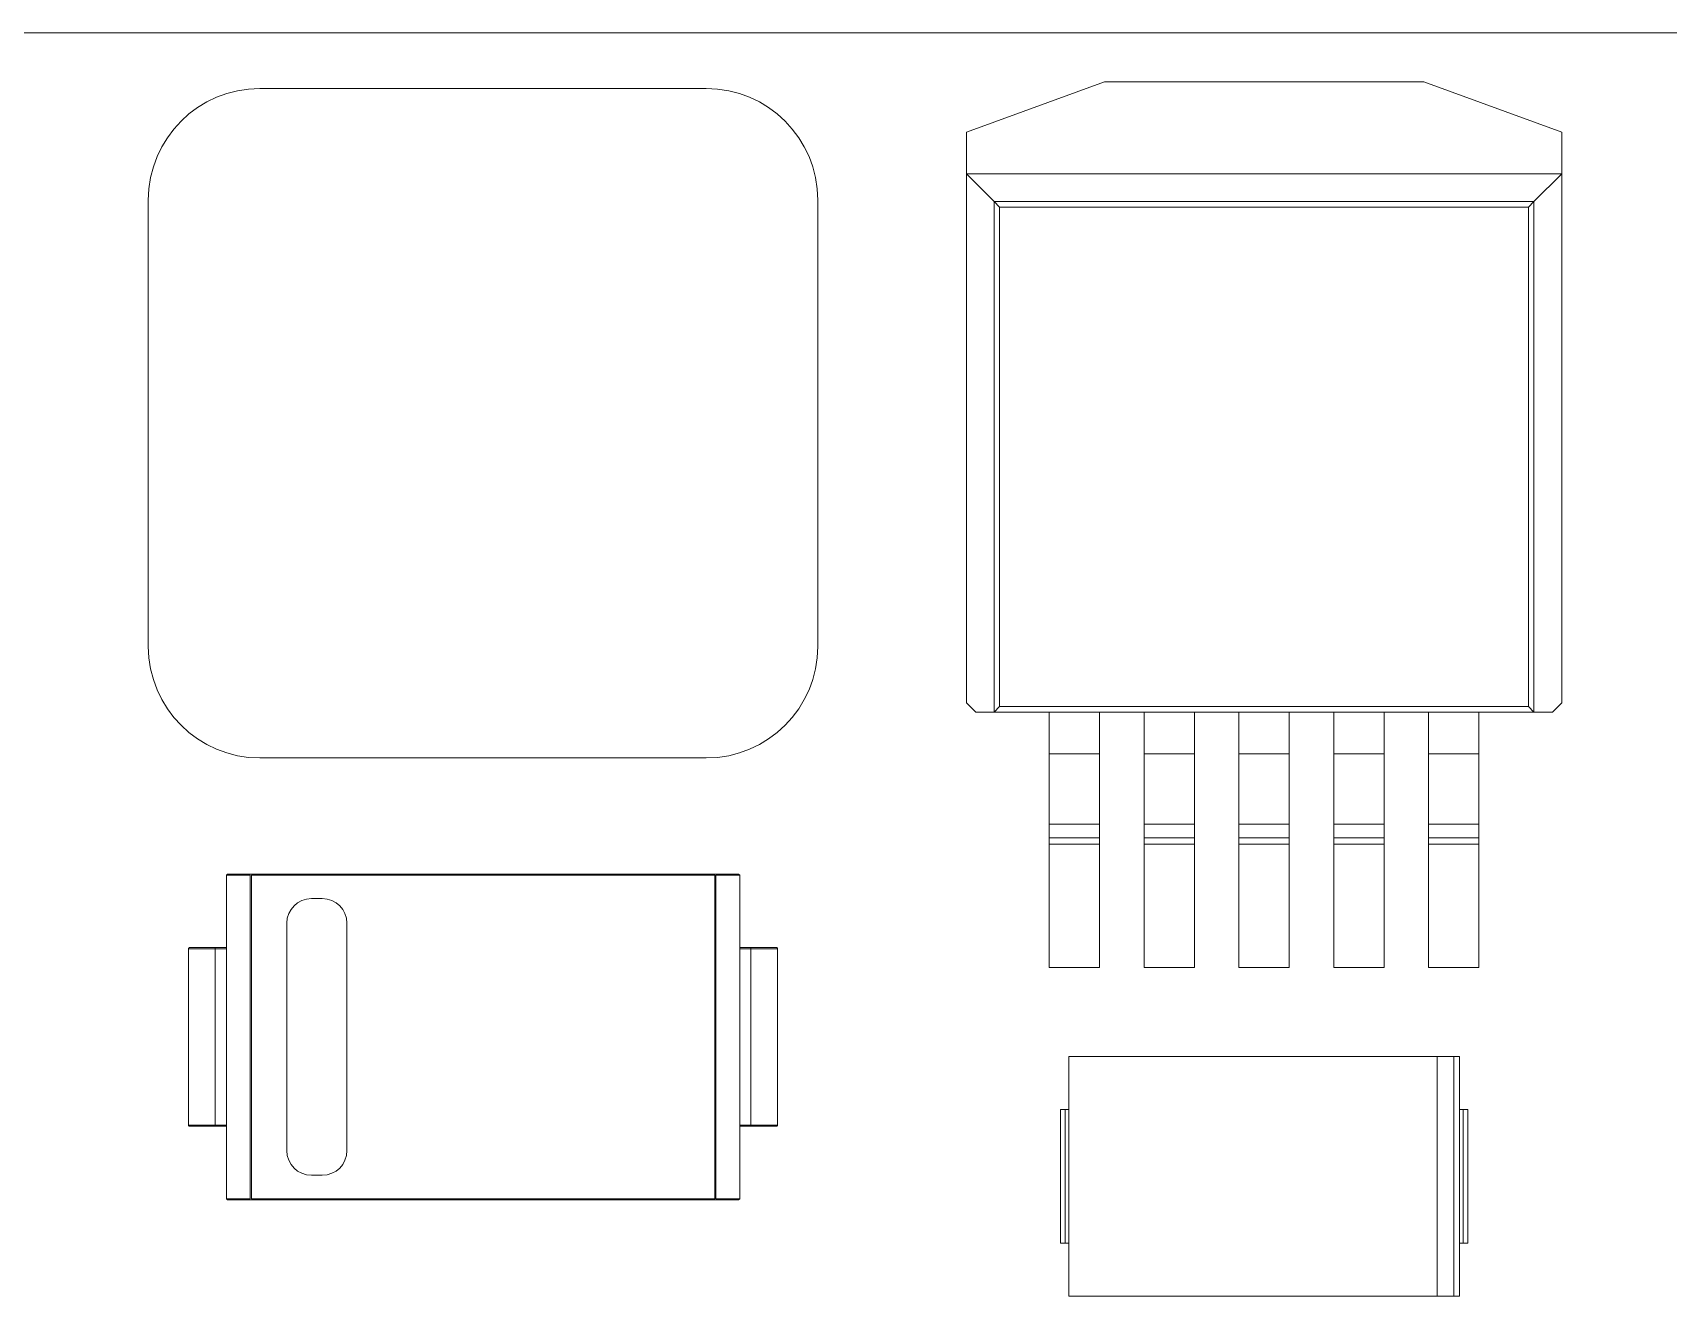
# Model space of a CAD drawing. Header units: millimetres. Extents: x -37 to 256, y 6 to 200.
# Drawn here: x 122.03 to 136.69, y 89.74 to 101.06 of the extents above; entities that cross this region are included whole.
import ezdxf

# ---------------------------------------------------------------- set-up
doc = ezdxf.new("R2010")
doc.units = ezdxf.units.MM

msp = doc.modelspace()

# ---------------------------------------------------------------- linework, layer by layer
at = {"color": 7, "linetype": 'Continuous', "lineweight": 15}
for p, q in [((167.066, 101.064), (107.066, 101.064)), ((128.066, 100.564), (124.066, 100.564)), ((131.635, 100.624), (130.399, 100.174)), ((131.635, 100.624), (134.497, 100.624)), ((135.734, 100.174), (134.497, 100.624)), ((130.399, 100.174), (130.399, 99.799)), ((135.734, 100.174), (135.734, 99.799)), ((130.399, 99.799), (135.734, 99.799)), ((130.399, 99.799), (130.647, 99.551)), ((130.399, 95.057), (130.399, 99.799)), ((135.734, 99.799), (135.485, 99.551)), ((135.734, 99.799), (135.734, 95.057)), ((123.066, 99.564), (123.066, 95.564)), ((129.066, 95.564), (129.066, 99.564)), ((130.647, 94.975), (130.647, 99.551)), ((130.647, 99.551), (130.696, 99.501)), ((130.647, 99.551), (135.485, 99.551)), ((135.485, 99.551), (135.436, 99.501)), ((135.485, 99.551), (135.485, 94.975)), ((130.696, 99.501), (130.696, 95.024)), ((135.436, 99.501), (130.696, 99.501)), ((135.436, 95.024), (135.436, 99.501)), ((130.399, 95.057), (130.482, 94.974)), ((130.696, 95.024), (130.647, 94.975)), ((130.696, 95.024), (135.436, 95.024)), ((135.436, 95.024), (135.485, 94.975)), ((135.65, 94.974), (135.734, 95.057)), ((130.646, 94.974), (130.482, 94.974)), ((135.487, 94.974), (130.646, 94.974)), ((131.141, 94.974), (131.141, 94.601)), ((131.591, 94.974), (131.591, 94.601)), ((131.991, 94.974), (131.991, 94.601)), ((132.441, 94.974), (132.441, 94.601)), ((132.841, 94.974), (132.841, 94.601)), ((133.291, 94.974), (133.291, 94.601)), ((133.691, 94.974), (133.691, 94.601)), ((134.141, 94.974), (134.141, 94.601)), ((134.541, 94.974), (134.541, 94.601)), ((134.991, 94.974), (134.991, 94.601)), ((135.65, 94.974), (135.487, 94.974)), ((124.066, 94.564), (128.066, 94.564)), ((131.141, 94.601), (131.591, 94.601)), ((131.141, 94.601), (131.141, 93.971)), ((131.591, 94.601), (131.591, 93.971)), ((131.991, 94.601), (132.441, 94.601)), ((131.991, 94.601), (131.991, 93.971)), ((132.441, 94.601), (132.441, 93.971)), ((132.841, 94.601), (133.291, 94.601)), ((132.841, 94.601), (132.841, 93.971)), ((133.291, 94.601), (133.291, 93.971)), ((133.691, 94.601), (134.141, 94.601)), ((133.691, 94.601), (133.691, 93.971)), ((134.141, 94.601), (134.141, 93.971)), ((134.541, 94.601), (134.991, 94.601)), ((134.541, 94.601), (134.541, 93.971)), ((134.991, 94.601), (134.991, 93.971)), ((131.141, 93.971), (131.591, 93.971)), ((131.141, 93.971), (131.141, 93.849)), ((131.591, 93.971), (131.591, 93.849)), ((131.991, 93.971), (132.441, 93.971)), ((131.991, 93.971), (131.991, 93.849)), ((132.441, 93.971), (132.441, 93.849)), ((132.841, 93.971), (133.291, 93.971)), ((132.841, 93.971), (132.841, 93.849)), ((133.291, 93.971), (133.291, 93.849)), ((133.691, 93.971), (134.141, 93.971)), ((133.691, 93.971), (133.691, 93.849)), ((134.141, 93.971), (134.141, 93.849)), ((134.541, 93.971), (134.991, 93.971)), ((134.541, 93.971), (134.541, 93.849)), ((134.991, 93.971), (134.991, 93.849)), ((131.141, 93.849), (131.591, 93.849)), ((131.141, 93.849), (131.141, 93.79)), ((131.591, 93.849), (131.591, 93.79)), ((131.991, 93.849), (132.441, 93.849)), ((131.991, 93.849), (131.991, 93.79)), ((132.441, 93.849), (132.441, 93.79)), ((132.841, 93.849), (133.291, 93.849)), ((132.841, 93.849), (132.841, 93.79)), ((133.291, 93.849), (133.291, 93.79)), ((133.691, 93.849), (134.141, 93.849)), ((133.691, 93.849), (133.691, 93.79)), ((134.141, 93.849), (134.141, 93.79)), ((134.541, 93.849), (134.991, 93.849)), ((134.541, 93.849), (134.541, 93.79)), ((134.991, 93.849), (134.991, 93.79)), ((131.141, 93.79), (131.591, 93.79)), ((131.141, 93.79), (131.141, 92.687)), ((131.591, 93.79), (131.591, 92.687)), ((131.991, 93.79), (132.441, 93.79)), ((131.991, 93.79), (131.991, 92.687)), ((132.441, 93.79), (132.441, 92.687)), ((132.841, 93.79), (133.291, 93.79)), ((132.841, 93.79), (132.841, 92.687)), ((133.291, 93.79), (133.291, 92.687)), ((133.691, 93.79), (134.141, 93.79)), ((133.691, 93.79), (133.691, 92.687)), ((134.141, 93.79), (134.141, 92.687)), ((134.541, 93.79), (134.991, 93.79)), ((134.541, 93.79), (134.541, 92.687)), ((134.991, 93.79), (134.991, 92.687)), ((123.776, 93.524), (123.766, 93.514)), ((123.776, 93.524), (123.99, 93.524)), ((128.143, 93.524), (123.99, 93.524)), ((128.143, 93.524), (128.356, 93.524)), ((128.356, 93.524), (128.366, 93.514)), ((123.98, 93.514), (123.766, 93.514)), ((123.766, 93.514), (123.766, 90.614)), ((123.98, 93.514), (123.98, 90.614)), ((128.143, 93.514), (123.99, 93.514)), ((123.99, 93.514), (123.99, 90.614)), ((128.143, 90.614), (128.143, 93.514)), ((128.152, 90.614), (128.152, 93.514)), ((128.366, 93.514), (128.152, 93.514)), ((128.366, 90.614), (128.366, 93.514)), ((124.625, 93.304), (124.528, 93.304)), ((124.306, 93.083), (124.306, 91.045)), ((124.846, 91.045), (124.846, 93.083)), ((123.426, 92.854), (123.426, 91.274)), ((123.666, 92.864), (123.666, 92.854)), ((123.666, 92.864), (123.766, 92.864)), ((123.666, 92.854), (123.666, 91.274)), ((128.366, 92.864), (128.466, 92.864)), ((128.466, 92.864), (128.466, 92.854)), ((128.466, 91.274), (128.466, 92.854)), ((128.706, 91.274), (128.706, 92.854)), ((131.141, 92.687), (131.591, 92.687)), ((131.991, 92.687), (132.441, 92.687)), ((132.841, 92.687), (133.291, 92.687)), ((133.691, 92.687), (134.141, 92.687)), ((134.541, 92.687), (134.991, 92.687)), ((131.316, 91.889), (131.316, 89.739)), ((134.616, 91.889), (131.316, 91.889)), ((134.766, 91.889), (134.616, 91.889)), ((134.616, 91.889), (134.616, 89.739)), ((134.766, 89.739), (134.766, 91.889)), ((134.816, 91.889), (134.766, 91.889)), ((134.816, 89.739), (134.816, 91.889)), ((131.241, 90.214), (131.241, 91.414)), ((131.282, 91.414), (131.241, 91.414)), ((131.282, 90.214), (131.282, 91.414)), ((131.316, 91.414), (131.282, 91.414)), ((134.816, 91.414), (134.85, 91.414)), ((134.85, 90.214), (134.85, 91.414)), ((134.85, 91.414), (134.891, 91.414)), ((134.891, 90.214), (134.891, 91.414)), ((123.666, 91.264), (123.666, 91.274)), ((123.766, 91.264), (123.666, 91.264)), ((128.466, 91.264), (128.366, 91.264)), ((128.466, 91.264), (128.466, 91.274)), ((124.528, 90.824), (124.625, 90.824)), ((123.766, 90.614), (123.98, 90.614)), ((123.776, 90.604), (123.766, 90.614)), ((123.99, 90.604), (123.776, 90.604)), ((123.99, 90.614), (128.143, 90.614)), ((123.99, 90.604), (128.143, 90.604)), ((128.356, 90.604), (128.143, 90.604)), ((128.152, 90.614), (128.366, 90.614)), ((128.356, 90.604), (128.366, 90.614)), ((131.282, 90.214), (131.241, 90.214)), ((131.316, 90.214), (131.282, 90.214)), ((134.816, 90.214), (134.85, 90.214)), ((134.85, 90.214), (134.891, 90.214)), ((131.316, 89.739), (134.616, 89.739)), ((134.616, 89.739), (134.766, 89.739)), ((134.766, 89.739), (134.816, 89.739))]:
    msp.add_line(p, q, dxfattribs=at)
at = {"color": 8, "linetype": 'Continuous', "lineweight": 15}
for p, q in [((123.666, 92.854), (123.766, 92.854)), ((128.366, 92.854), (128.466, 92.854)), ((123.766, 91.274), (123.666, 91.274)), ((128.466, 91.274), (128.366, 91.274))]:
    msp.add_line(p, q, dxfattribs=at)
at = {"color": 7, "linetype": 'Continuous', "lineweight": 15, "flags": 128}
for points in [[(123.436, 92.864), (123.434, 92.864), (123.433, 92.864)], [(128.696, 92.864), (128.698, 92.864), (128.7, 92.864)], [(123.436, 91.264), (123.434, 91.264), (123.433, 91.265)], [(128.696, 91.264), (128.698, 91.264), (128.7, 91.265)]]:
    msp.add_lwpolyline(points, dxfattribs=at)
at = {"color": 7, "linetype": 'Continuous', "lineweight": 15}
for centre, radius, start, end in [((124.066, 99.564), 1, 90, 180), ((128.066, 99.564), 1, 0, 90), ((124.066, 95.564), 1, 180, 270), ((128.066, 95.564), 1, 270, 0), ((124.528, 93.083), 0.221, 90, 180), ((124.625, 93.083), 0.221, 0, 90), ((123.436, 92.854), 0.01, 151.0294, 180), ((128.696, 92.854), 0.01, 0, 28.9706), ((123.436, 91.274), 0.01, 180, 208.9706), ((128.696, 91.274), 0.01, 331.0294, 0), ((124.528, 91.045), 0.221, 180, 270), ((124.625, 91.045), 0.221, 270, 0)]:
    msp.add_arc(centre, radius, start, end, dxfattribs=at)
for centre, start_param, end_param in [((130.646, 95.024), 3.141593, 3.298672), ((135.487, 95.024), 2.984513, 3.141593)]:
    msp.add_ellipse(centre, major_axis=(0, 0.05), ratio=0.158384, start_param=start_param, end_param=end_param, dxfattribs=at)
for points, knots in [([(123.433, 92.864), (123.432, 92.863), (123.43, 92.862), (123.428, 92.86), (123.426, 92.857), (123.426, 92.855), (123.426, 92.854)], [0, 0, 0, 0, 0.250491, 0.505267, 0.757094, 1, 1, 1, 1]), ([(123.436, 92.864), (123.44, 92.864), (123.447, 92.864), (123.5, 92.864), (123.563, 92.864), (123.621, 92.864), (123.651, 92.864), (123.666, 92.864)], [0, 0, 0, 0, 0.24965, 0.499343, 0.749036, 0.874878, 1, 1, 1, 1]), ([(128.466, 92.864), (128.496, 92.864), (128.556, 92.864), (128.633, 92.864), (128.675, 92.864), (128.694, 92.864), (128.695, 92.864), (128.696, 92.864)], [0, 0, 0, 0, 0.24965, 0.499343, 0.749036, 0.874878, 1, 1, 1, 1]), ([(128.706, 92.854), (128.706, 92.855), (128.706, 92.857), (128.704, 92.86), (128.702, 92.862), (128.7, 92.863), (128.699, 92.864)], [0, 0, 0, 0, 0.242906, 0.494733, 0.749509, 1, 1, 1, 1]), ([(123.426, 91.274), (123.426, 91.273), (123.426, 91.271), (123.428, 91.268), (123.43, 91.266), (123.432, 91.265), (123.433, 91.265)], [0, 0, 0, 0, 0.242906, 0.494733, 0.749509, 1, 1, 1, 1]), ([(123.666, 91.264), (123.636, 91.264), (123.576, 91.264), (123.499, 91.264), (123.457, 91.264), (123.438, 91.264), (123.437, 91.264), (123.436, 91.264)], [0, 0, 0, 0, 0.2496503, 0.4993433, 0.7490362, 0.8748785, 1, 1, 1, 1]), ([(128.696, 91.264), (128.693, 91.264), (128.686, 91.264), (128.633, 91.264), (128.569, 91.264), (128.511, 91.264), (128.481, 91.264), (128.466, 91.264)], [0, 0, 0, 0, 0.24965, 0.499343, 0.749036, 0.874879, 1, 1, 1, 1]), ([(128.699, 91.265), (128.7, 91.265), (128.702, 91.266), (128.704, 91.268), (128.706, 91.271), (128.706, 91.273), (128.706, 91.274)], [0, 0, 0, 0, 0.250491, 0.505267, 0.757094, 1, 1, 1, 1])]:
    msp.add_open_spline(points, degree=3, knots=knots, dxfattribs=at)
for points in [[(123.666, 92.854), (123.635, 92.854), (123.572, 92.854), (123.492, 92.854), (123.437, 92.854), (123.43, 92.854), (123.426, 92.854)], [(128.706, 92.854), (128.703, 92.854), (128.695, 92.854), (128.64, 92.854), (128.56, 92.854), (128.498, 92.854), (128.466, 92.854)], [(123.426, 91.274), (123.43, 91.274), (123.437, 91.274), (123.492, 91.274), (123.572, 91.274), (123.635, 91.274), (123.666, 91.274)], [(128.466, 91.274), (128.498, 91.274), (128.56, 91.274), (128.64, 91.274), (128.695, 91.274), (128.703, 91.274), (128.706, 91.274)]]:
    msp.add_open_spline(points, degree=3, dxfattribs=at)

doc.saveas('drawing.dxf')
